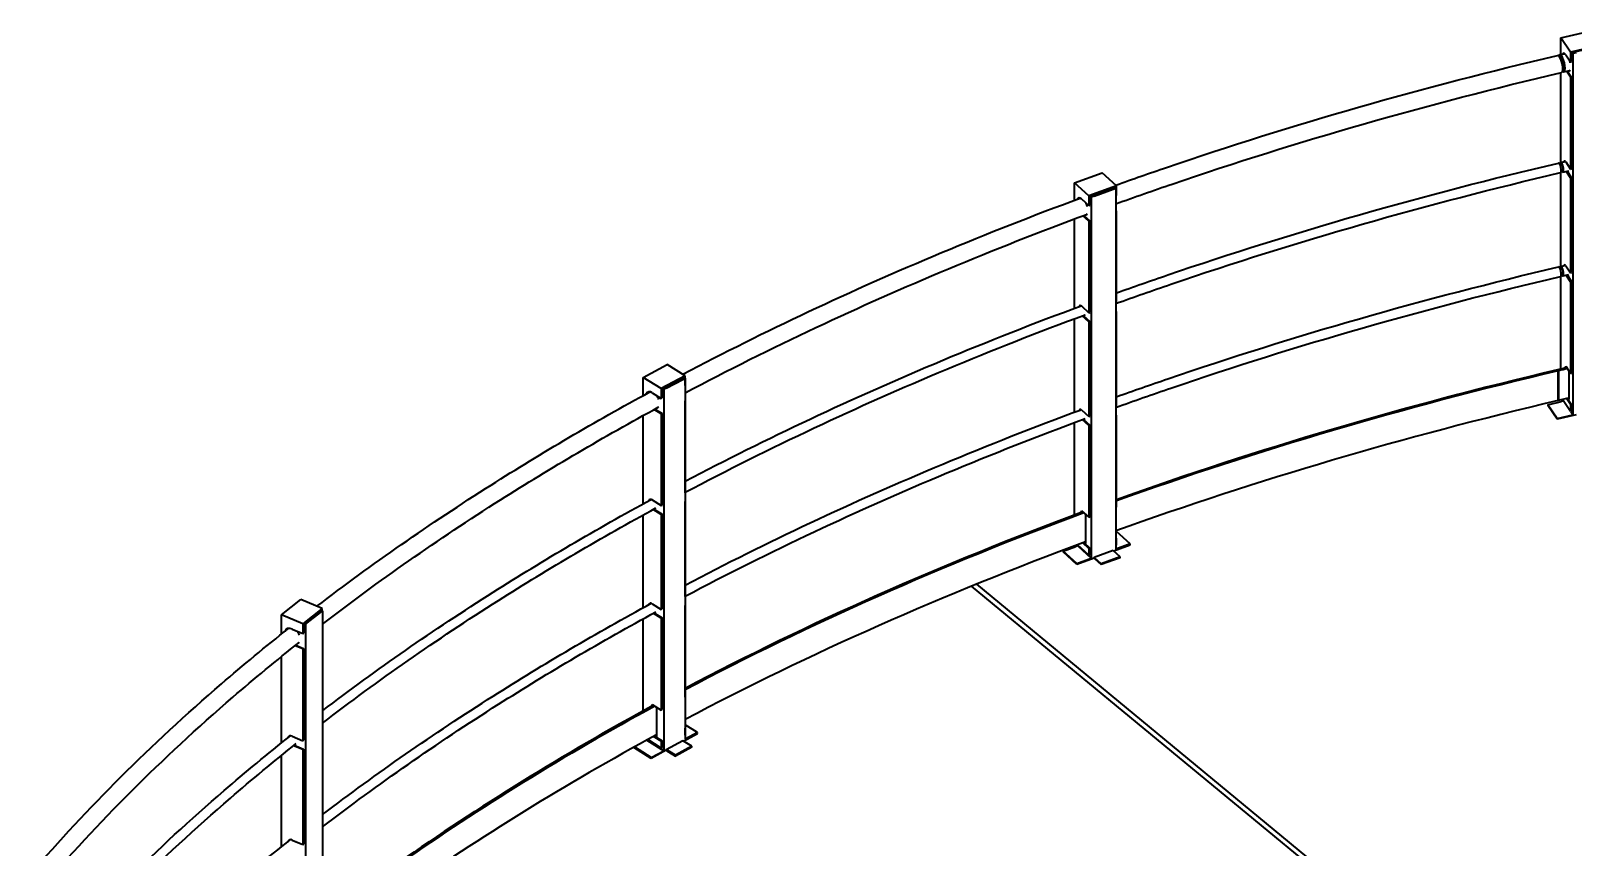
# Model space of a CAD drawing. Header units: millimetres. Extents: x 0 to 42050, y 0 to 29700.
# Drawn here: x 23637 to 25336, y 13847 to 14746 of the extents above; entities that cross this region are included whole.
import ezdxf

# ---------------------------------------------------------------- set-up
doc = ezdxf.new("R2010")
doc.units = ezdxf.units.MM
doc.header["$LTSCALE"] = 50
doc.layers.add('Visible', color=7, linetype='Continuous', lineweight=35)
doc.layers.add('Visible Narrow', color=7, linetype='Continuous', lineweight=18)

msp = doc.modelspace()

# ---------------------------------------------------------------- linework, layer by layer
at = {"layer": 'Visible'}
for p, q in [((25322.39, 14737.99), (25355.85, 14745.66)), ((25333.17, 14722.32), (25322.39, 14737.99)), ((25322.39, 14719.52), (25322.39, 14737.99)), ((25366.63, 14730), (25333.17, 14722.32)), ((25365.51, 14728.76), (25334.28, 14721.6)), ((25322.1, 14717.8), (25321.7, 14717.94)), ((25322.1, 14717.95), (25321.84, 14717.89)), ((25327.78, 14719.38), (25333.17, 14711.55)), ((25333.17, 14722.32), (25333.17, 14711.55)), ((25333.17, 14711.55), (25334.28, 14711.8)), ((25334.28, 14721.6), (25334.28, 14711.8)), ((25335.03, 14721.77), (25335.77, 14720.7)), ((25339.11, 14721.46), (25335.77, 14720.7)), ((25335.77, 14720.7), (25335.77, 14323.23)), ((25322.39, 14600.81), (25322.39, 14699.68)), ((25325.78, 14702.12), (25325.47, 14701.82)), ((25325.84, 14701.98), (25325.58, 14701.92)), ((25333.17, 14694.56), (25328.64, 14701.14)), ((25329.76, 14701.4), (25334.28, 14694.82)), ((25334.28, 14694.82), (25333.17, 14694.56)), ((25333.17, 14694.56), (25333.17, 14593.64)), ((25334.28, 14694.82), (25334.28, 14593.9)), ((25322.73, 14599.63), (25322.02, 14599.81)), ((25322.83, 14599.7), (25322.62, 14599.66)), ((25326.91, 14601.89), (25326.92, 14601.87)), ((25327.78, 14601.48), (25333.17, 14593.64)), ((25333.17, 14593.64), (25334.28, 14593.9)), ((24786.83, 14578.36), (24817.26, 14589.47)), ((24802.45, 14564.11), (24786.83, 14578.36)), ((24786.83, 14559.34), (24786.83, 14578.36)), ((24832.87, 14575.22), (24802.45, 14564.11)), ((24832.87, 14575.22), (24817.26, 14589.47)), ((24832.87, 14564.44), (24832.87, 14575.22)), ((25322.39, 14486.51), (25322.39, 14589.86)), ((25324.62, 14591.55), (25324.06, 14591.08)), ((25324.74, 14591.53), (25324.54, 14591.48)), ((25333.17, 14583.85), (25328.17, 14591.11)), ((25329.28, 14591.37), (25334.28, 14584.1)), ((25334.28, 14584.1), (25333.17, 14583.85)), ((25333.17, 14583.85), (25333.17, 14479.33)), ((25334.28, 14584.1), (25334.28, 14479.59)), ((24794.64, 14560.45), (24802.45, 14553.33)), ((24802.45, 14564.11), (24802.45, 14553.33)), ((24831.85, 14573.87), (24803.46, 14563.5)), ((24803.46, 14563.5), (24803.46, 14553.7)), ((24804.14, 14563.75), (24805.2, 14562.77)), ((24805.15, 14564.12), (24805.58, 14563.73)), ((24808.25, 14563.88), (24805.2, 14562.77)), ((24805.2, 14562.77), (24805.2, 14165.3)), ((24807.61, 14564.47), (24805.58, 14563.73)), ((24828.56, 14572.12), (24807.61, 14564.47)), ((24808.25, 14563.88), (24829.21, 14571.54)), ((24822.87, 14570.59), (24823.13, 14570.14)), ((24828.56, 14572.12), (24830.59, 14572.86)), ((24829.21, 14571.54), (24832.25, 14572.65)), ((24830.16, 14573.25), (24830.59, 14572.86)), ((24831.18, 14573.62), (24832.25, 14572.65)), ((24831.85, 14573.01), (24831.85, 14573.87)), ((24832.25, 14572.65), (24832.25, 14175.18)), ((24832.25, 14564.22), (24832.87, 14564.44)), ((24802.45, 14536.35), (24796.08, 14542.16)), ((24797.09, 14542.53), (24803.46, 14536.72)), ((24802.45, 14553.33), (24803.46, 14553.7)), ((24832.25, 14548.03), (24832.87, 14547.46)), ((24832.87, 14547.46), (24832.25, 14547.23)), ((24832.87, 14446.54), (24832.87, 14547.46)), ((24786.83, 14440.46), (24786.83, 14538.72)), ((24803.46, 14536.72), (24802.45, 14536.35)), ((24802.45, 14536.35), (24802.45, 14435.43)), ((24803.46, 14536.72), (24803.46, 14435.8)), ((25322.73, 14485.32), (25322.02, 14485.5)), ((25322.39, 14373.4), (25322.39, 14475.55)), ((25322.62, 14485.35), (25322.83, 14485.4)), ((25324.62, 14477.24), (25324.06, 14476.77)), ((25324.54, 14477.17), (25324.74, 14477.22)), ((25327.78, 14487.17), (25333.17, 14479.33)), ((25333.17, 14469.54), (25328.17, 14476.81)), ((25329.28, 14477.06), (25334.28, 14469.79)), ((25333.17, 14479.33), (25334.28, 14479.59)), ((25334.28, 14469.79), (25333.17, 14469.54)), ((25333.17, 14469.54), (25333.17, 14368.62)), ((25334.28, 14469.79), (25334.28, 14368.87)), ((24794.64, 14442.55), (24802.45, 14435.43)), ((24832.25, 14446.31), (24832.87, 14446.54)), ((24786.83, 14326.15), (24786.83, 14428.98)), ((24802.45, 14425.63), (24795.32, 14432.13)), ((24796.33, 14432.51), (24803.46, 14426)), ((24802.45, 14435.43), (24803.46, 14435.8)), ((24803.46, 14426), (24802.45, 14425.63)), ((24802.45, 14425.63), (24802.45, 14321.12)), ((24803.46, 14426), (24803.46, 14321.49)), ((24832.25, 14437.31), (24832.87, 14436.74)), ((24832.87, 14436.74), (24832.25, 14436.52)), ((24832.87, 14332.23), (24832.87, 14436.74)), ((24311.66, 14364.28), (24338, 14378.45)), ((24357.9, 14366.12), (24338, 14378.45)), ((25319.62, 14371.51), (25318.86, 14372.58)), ((25319.34, 14372.69), (25319.34, 14371.9)), ((25320.09, 14371.62), (25319.34, 14372.69)), ((25319.62, 14338.85), (25319.62, 14371.51)), ((25320.09, 14338.96), (25320.09, 14371.62)), ((25327.71, 14374.65), (25327.71, 14376.56)), ((25327.71, 14376.56), (25333.17, 14368.62)), ((25328.82, 14374.94), (25328.82, 14374.91)), ((25331.34, 14371.28), (25331.34, 14340.12)), ((24331.56, 14351.95), (24311.66, 14364.28)), ((24311.66, 14344.38), (24311.66, 14364.28)), ((24357.9, 14366.12), (24331.56, 14351.95)), ((24357.02, 14364.67), (24332.44, 14351.44)), ((24354.35, 14362.6), (24336.21, 14352.84)), ((24337.02, 14352.33), (24355.17, 14362.09)), ((24347.05, 14359.3), (24347.39, 14358.85)), ((24354.35, 14362.6), (24356.11, 14363.54)), ((24355.17, 14362.09), (24357.8, 14363.51)), ((24355.56, 14363.88), (24356.11, 14363.54)), ((24356.44, 14364.35), (24357.8, 14363.51)), ((24357.02, 14363.99), (24357.02, 14364.67)), ((24357.8, 14363.51), (24357.8, 13966.04)), ((24357.8, 14355.29), (24357.9, 14355.34)), ((24357.9, 14355.34), (24357.9, 14366.12)), ((25333.17, 14368.62), (25334.28, 14368.87)), ((24321.61, 14347.34), (24331.56, 14341.17)), ((24331.56, 14351.95), (24331.56, 14341.17)), ((24331.56, 14341.17), (24332.44, 14341.64)), ((24332.44, 14351.44), (24332.44, 14341.64)), ((24333.03, 14351.76), (24334.39, 14350.91)), ((24333.91, 14352.23), (24334.45, 14351.89)), ((24337.02, 14352.33), (24334.39, 14350.91)), ((24334.39, 14350.91), (24334.39, 13953.44)), ((24336.21, 14352.84), (24334.45, 14351.89)), ((24357.8, 14338.42), (24357.9, 14338.36)), ((24357.9, 14338.36), (24357.8, 14338.3)), ((24357.9, 14237.44), (24357.9, 14338.36)), ((25307.96, 14334.25), (25323.2, 14337.74)), ((25319.62, 14339.63), (25320.09, 14338.96)), ((25325.32, 14338.23), (25323.2, 14337.74)), ((25333.17, 14326.81), (25324.16, 14339.91)), ((25333.17, 14334.32), (25328.61, 14340.95)), ((25329.72, 14341.21), (25334.28, 14334.58)), ((25331.34, 14340.12), (25330.47, 14341.38)), ((24311.66, 14225.19), (24311.66, 14322.35)), ((24331.56, 14324.19), (24323.8, 14329)), ((24324.67, 14329.47), (24332.44, 14324.66)), ((24332.44, 14324.66), (24331.56, 14324.19)), ((24331.56, 14324.19), (24331.56, 14223.27)), ((24332.44, 14324.66), (24332.44, 14223.74)), ((24794.64, 14328.24), (24802.45, 14321.12)), ((24802.45, 14321.12), (24803.46, 14321.49)), ((24832.25, 14332), (24832.87, 14332.23)), ((24832.25, 14323), (24832.87, 14322.43)), ((24832.87, 14322.43), (24832.25, 14322.21)), ((24832.87, 14221.51), (24832.87, 14322.43)), ((25318.29, 14319.22), (25307.96, 14334.25)), ((25307.96, 14334.25), (25307.96, 14333.27)), ((25318.29, 14318.24), (25307.96, 14333.27)), ((25318.29, 14319.22), (25335.77, 14323.23)), ((25339.11, 14323.01), (25318.29, 14318.24)), ((25334.28, 14334.58), (25333.17, 14334.32)), ((25333.17, 14334.32), (25333.17, 14326.81)), ((25334.28, 14327.07), (25333.17, 14326.81)), ((25333.28, 14326.84), (25335.77, 14323.23)), ((25334.28, 14334.58), (25334.28, 14327.07)), ((24786.83, 14212.83), (24786.83, 14314.67)), ((24802.45, 14311.32), (24795.32, 14317.82)), ((24796.33, 14318.2), (24803.46, 14311.69)), ((24803.46, 14311.69), (24802.45, 14311.32)), ((24802.45, 14311.32), (24802.45, 14210.4)), ((24803.46, 14311.69), (24803.46, 14210.77)), ((25318.29, 14318.24), (25318.29, 14319.22)), ((24357.8, 14237.38), (24357.9, 14237.44)), ((24321.61, 14229.44), (24331.56, 14223.27)), ((24331.56, 14213.47), (24322.7, 14218.96)), ((24323.57, 14219.44), (24332.44, 14213.94)), ((24331.56, 14223.27), (24332.44, 14223.74)), ((24357.8, 14227.7), (24357.9, 14227.64)), ((24357.9, 14227.64), (24357.8, 14227.59)), ((24357.9, 14123.13), (24357.9, 14227.64)), ((24832.25, 14221.29), (24832.87, 14221.51)), ((24311.66, 14110.89), (24311.66, 14212.92)), ((24332.44, 14213.94), (24331.56, 14213.47)), ((24331.56, 14213.47), (24331.56, 14108.96)), ((24332.44, 14213.94), (24332.44, 14109.43)), ((24794.53, 14215.68), (24794.53, 14217.62)), ((24794.53, 14217.62), (24802.45, 14210.4)), ((24795.55, 14216.7), (24795.55, 14216.06)), ((24798.79, 14213.74), (24798.79, 14181.61)), ((24802.45, 14210.4), (24803.46, 14210.77)), ((24833.17, 14194.64), (24832.25, 14194.31)), ((24832.25, 14187.79), (24832.87, 14187.22)), ((24832.87, 14187.22), (24832.25, 14186.99)), ((24832.87, 14179.71), (24832.87, 14187.22)), ((24848.14, 14180.98), (24833.17, 14194.64)), ((24774.35, 14173.16), (24788.21, 14178.22)), ((24789.32, 14159.5), (24774.35, 14173.16)), ((24774.35, 14173.16), (24774.35, 14172.18)), ((24789.32, 14158.52), (24774.35, 14172.18)), ((24790.24, 14178.96), (24788.21, 14178.22)), ((24789.96, 14179.96), (24790.24, 14179.71)), ((24802.45, 14168.6), (24789.99, 14179.96)), ((24790.24, 14179.74), (24790.24, 14178.96)), ((24790.24, 14178.96), (24805.2, 14165.3)), ((24802.45, 14176.11), (24795.84, 14182.13)), ((24796.85, 14182.51), (24803.46, 14176.48)), ((24798.79, 14181.61), (24797.53, 14182.76)), ((24798.54, 14183.13), (24798.79, 14182.9)), ((24803.46, 14176.48), (24802.45, 14176.11)), ((24802.45, 14176.11), (24802.45, 14168.6)), ((24803.46, 14168.97), (24802.45, 14168.6)), ((24803.46, 14176.48), (24803.46, 14168.97)), ((24808.25, 14166.41), (24829.21, 14174.07)), ((24829.85, 14173.48), (24829.21, 14174.07)), ((24837.12, 14166.85), (24829.85, 14173.48)), ((24829.97, 14173.37), (24848.14, 14180)), ((24848.14, 14180.98), (24832.25, 14175.18)), ((24832.25, 14179.48), (24832.87, 14179.71)), ((24848.14, 14180), (24848.14, 14180.98)), ((24808.25, 14165.43), (24789.32, 14158.52)), ((24789.32, 14159.5), (24805.2, 14165.3)), ((24789.32, 14158.52), (24789.32, 14159.5)), ((24808.25, 14166.41), (24808.25, 14165.43)), ((24808.25, 14166.41), (24808.89, 14165.83)), ((24808.25, 14165.43), (24808.25, 14165.43)), ((24808.25, 14165.43), (24808.89, 14164.85)), ((24816.16, 14159.19), (24808.89, 14165.83)), ((24808.89, 14164.85), (24816.16, 14158.21)), ((24837.12, 14166.85), (24816.16, 14159.19)), ((24837.12, 14165.87), (24816.16, 14158.21)), ((24816.16, 14158.21), (24816.16, 14159.19)), ((24837.12, 14165.87), (24837.12, 14166.85)), ((23913.26, 14103.16), (23934.6, 14119.9)), ((23958.12, 14109.9), (23934.6, 14119.9)), ((24357.8, 14123.07), (24357.9, 14123.13)), ((23936.77, 14093.17), (23913.26, 14103.16)), ((23913.26, 14081.84), (23913.26, 14103.16)), ((23958.12, 14109.9), (23936.77, 14093.17)), ((23957.41, 14108.37), (23937.48, 14092.75)), ((23955.44, 14106.05), (23940.74, 14094.52)), ((23941.7, 14094.11), (23956.41, 14105.64)), ((23947.45, 14100.56), (23947.88, 14100.12)), ((23955.44, 14106.05), (23956.86, 14107.16)), ((23956.22, 14107.44), (23956.86, 14107.16)), ((23956.41, 14105.64), (23958.54, 14107.31)), ((23956.93, 14107.99), (23958.54, 14107.31)), ((23957.41, 14107.79), (23957.41, 14108.37)), ((23958.12, 14107.49), (23958.12, 14109.9)), ((23958.54, 14107.31), (23958.54, 13709.84)), ((24321.61, 14115.13), (24331.56, 14108.96)), ((24331.56, 14099.16), (24322.7, 14104.65)), ((24323.57, 14105.13), (24332.44, 14099.63)), ((24331.56, 14108.96), (24332.44, 14109.43)), ((24332.44, 14099.63), (24331.56, 14099.16)), ((24332.44, 14099.63), (24332.44, 13998.71)), ((24357.8, 14113.39), (24357.9, 14113.33)), ((24357.9, 14113.33), (24357.8, 14113.28)), ((24357.9, 14012.41), (24357.9, 14113.33)), ((23925.02, 14087.39), (23936.77, 14082.39)), ((23936.77, 14093.17), (23936.77, 14082.39)), ((23936.77, 14082.39), (23937.48, 14082.95)), ((23937.48, 14092.75), (23937.48, 14082.95)), ((23937.96, 14093.12), (23939.57, 14092.43)), ((23938.67, 14093.68), (23939.31, 14093.4)), ((23940.74, 14094.52), (23939.31, 14093.4)), ((23941.7, 14094.11), (23939.57, 14092.43)), ((23939.57, 14092.43), (23939.57, 13694.96)), ((24311.66, 13997.14), (24311.66, 14098.61)), ((24331.56, 14099.16), (24331.56, 13998.24)), ((23936.77, 14065.41), (23928.21, 14069.05)), ((23928.91, 14069.61), (23937.48, 14065.96)), ((23937.48, 14065.96), (23936.77, 14065.41)), ((23937.48, 14065.96), (23937.48, 13965.05)), ((23913.26, 13962.05), (23913.26, 14057.05)), ((23936.77, 14065.41), (23936.77, 13964.49)), ((24321.47, 14002.5), (24321.47, 14004.49)), ((24321.47, 14004.49), (24331.56, 13998.24)), ((24322.35, 14003.95), (24322.35, 14002.98)), ((24326.21, 14001.56), (24326.21, 13968.96)), ((24331.56, 13998.24), (24332.44, 13998.71)), ((24357.8, 14012.36), (24357.9, 14012.41)), ((24371.56, 13973.43), (24357.8, 13981.96)), ((23925.02, 13969.49), (23936.77, 13964.49)), ((23936.77, 13964.49), (23937.48, 13965.05)), ((24315.63, 13965.07), (24334.39, 13953.44)), ((24331.56, 13956.44), (24316.7, 13965.65)), ((24331.56, 13963.95), (24323.15, 13969.17)), ((24324.02, 13969.64), (24332.44, 13964.42)), ((24326.21, 13968.96), (24324.6, 13969.96)), ((24325.48, 13970.43), (24326.21, 13969.98)), ((24332.44, 13964.42), (24331.56, 13963.95)), ((24331.56, 13963.95), (24331.56, 13956.44)), ((24332.44, 13964.42), (24332.44, 13956.91)), ((24337.02, 13954.86), (24355.17, 13964.62)), ((24355.99, 13964.11), (24355.17, 13964.62)), ((24365.26, 13958.37), (24355.99, 13964.11)), ((24356.02, 13964.1), (24371.56, 13972.45)), ((24357.8, 13978.18), (24357.9, 13978.12)), ((24357.9, 13978.12), (24357.8, 13978.06)), ((24371.56, 13973.43), (24357.8, 13966.04)), ((24357.8, 13970.55), (24357.9, 13970.61)), ((24357.9, 13970.61), (24357.9, 13978.12)), ((24371.56, 13972.45), (24371.56, 13973.43)), ((23913.26, 13847.74), (23913.26, 13948.24)), ((23936.77, 13954.69), (23926.67, 13958.98)), ((23927.38, 13959.54), (23937.48, 13955.25)), ((23937.48, 13955.25), (23936.77, 13954.69)), ((23936.77, 13954.69), (23936.77, 13850.18)), ((23937.48, 13955.25), (23937.48, 13850.74)), ((24301.55, 13957.31), (24301.55, 13956.89)), ((24320.64, 13945.06), (24301.55, 13956.89)), ((24320.64, 13946.04), (24302.03, 13957.57)), ((24337.02, 13953.88), (24320.64, 13945.06)), ((24320.64, 13946.04), (24334.39, 13953.44)), ((24332.44, 13956.91), (24331.56, 13956.44)), ((24337.02, 13954.86), (24337.02, 13953.88)), ((24337.02, 13954.86), (24337.84, 13954.35)), ((24337.02, 13953.88), (24337.02, 13953.88)), ((24337.02, 13953.88), (24337.84, 13953.37)), ((24347.11, 13948.61), (24337.84, 13954.35)), ((24337.84, 13953.37), (24347.11, 13947.63)), ((24365.26, 13958.37), (24347.11, 13948.61)), ((24365.26, 13957.39), (24347.11, 13947.63)), ((24347.11, 13947.63), (24347.11, 13948.61)), ((24365.26, 13957.39), (24365.26, 13958.37)), ((24320.64, 13945.06), (24320.64, 13946.04)), ((23925.02, 13855.18), (23936.77, 13850.18)), ((23936.77, 13850.18), (23937.48, 13850.74))]:
    msp.add_line(p, q, dxfattribs=at)
at = {"layer": 'Visible', "color": 9, "true_color": 0xc0c0c0}
for p, q in [((26434.97, 12682.02), (24673.38, 14134.54)), ((24678.61, 14136.67), (26440.22, 12684.14))]:
    msp.add_line(p, q, dxfattribs=at)
at = {"layer": 'Visible'}
for centre, major_axis, ratio, start_param, end_param in [((25320.89, 14709.25), (-2.21, 9.4), 0.3073322, 3.1415927, 6.2831853), ((25323.48, 14709.85), (-2.2, 9.41), 0.3066763, 2.691996, 6.7329688), ((25323.48, 14709.85), (1.9, -8.14), 0.3066763, 6.2734291, 9.436239), ((25323.48, 14709.85), (1.87, -7.98), 0.3070043, 0.1882528, 2.9533399), ((25327.78, 14710.89), (-2.32, 10.14), 0.3013609, 5.6327915, 6.671602), ((25328.9, 14711.14), (-2.32, 10.14), 0.3013609, 0.1835685, 0.3873474), ((25329.34, 14711.74), (2.32, -10.14), 0.3013609, 1.3932976, 1.6039855), ((25329.34, 14711.74), (2.32, -10.14), 0.3013609, 6.0730452, 6.7306927), ((25330.46, 14712), (2.32, -10.14), 0.3013609, 6.0713637, 6.0996168), ((25320.89, 14594.94), (-1.23, 5.24), 0.3073322, 3.1415927, 6.2831853), ((25323.48, 14595.54), (-1.23, 5.24), 0.3066763, 2.6090388, 6.8161091), ((25323.48, 14595.54), (0.98, -4.21), 0.3066763, 6.2042547, 9.5049625), ((25323.48, 14595.54), (0.96, -4.09), 0.3070043, 0.1567495, 2.9848431), ((25327.78, 14596.58), (-1.34, 5.85), 0.3013609, 5.6327915, 6.7542014), ((25328.9, 14596.84), (-1.34, 5.85), 0.3013609, 0.3219335, 0.4695005), ((25329.34, 14597.43), (1.34, -5.85), 0.3013609, 6.0915578, 6.5119525), ((24794.64, 14551.96), (-3.57, 9.77), 0.4365144, 5.5864515, 6.6727944), ((24795.65, 14552.33), (-3.57, 9.77), 0.4365144, 0.1191913, 0.3884353), ((24795.9, 14552.97), (3.57, -9.77), 0.4365144, 6.0883101, 6.6843527), ((24796.92, 14553.34), (3.57, -9.77), 0.4365144, 6.0863508, 6.163994), ((24795.9, 14552.97), (3.57, -9.77), 0.4365144, 1.3469576, 1.7155673), ((25320.89, 14480.63), (-1.23, 5.24), 0.3073322, 3.1415927, 6.2831853), ((25323.48, 14481.24), (-1.23, 5.24), 0.3066763, 2.6090388, 6.8161091), ((25323.48, 14481.24), (0.98, -4.21), 0.3066763, 6.2042547, 9.5049625), ((25323.48, 14481.24), (-0.96, 4.09), 0.3070043, 3.2983422, 6.1264358), ((25327.78, 14482.27), (-1.34, 5.85), 0.3013609, 5.6327915, 6.7542014), ((25328.9, 14482.53), (-1.34, 5.85), 0.3013609, 0.3219335, 0.4695005), ((25329.34, 14483.13), (1.34, -5.85), 0.3013609, 6.0915578, 6.5119525), ((24794.64, 14437.65), (-2.06, 5.64), 0.4365144, 5.5864515, 6.7555864), ((24795.65, 14438.02), (-2.06, 5.64), 0.4365144, 0.2075973, 0.4707546), ((24795.9, 14438.66), (2.06, -5.64), 0.4365144, 6.121136, 6.4656124), ((26536.67, 12645.48), (-3229.8, 0), 0.5773503, 5.099002, 5.2680741), ((26536.67, 12645.48), (-3227.8, 0), 0.5773503, 5.099002, 5.2684589), ((26536.67, 12645.48), (-3229.8, 0), 0.5773503, 5.0956689, 5.0988431), ((26536.67, 12645.48), (-3227.8, 0), 0.5773503, 5.0956721, 5.0988431), ((24321.61, 14338.85), (-4.93, 9.16), 0.5566055, 5.5148319, 6.6744386), ((24322.49, 14339.32), (-4.93, 9.16), 0.5566055, 0.086217, 0.3899345), ((24322.53, 14339.97), (4.93, -9.16), 0.5566055, 1.275338, 1.7306136), ((26536.67, 12612.82), (-3227.8, 0), 0.5773503, 5.099002, 5.2686854), ((26536.67, 12612.82), (-3227.8, 0), 0.5773503, 5.095085, 5.0988431), ((24322.53, 14339.97), (4.93, -9.16), 0.5566055, 6.1127695, 6.6127332), ((24323.41, 14340.44), (4.93, -9.16), 0.5566055, 6.11032, 6.1969683), ((24794.64, 14323.34), (-2.06, 5.64), 0.4365144, 5.5864515, 6.7555864), ((24795.65, 14323.71), (-2.06, 5.64), 0.4365144, 0.2075973, 0.4707546), ((24795.9, 14324.35), (2.06, -5.64), 0.4365144, 6.121136, 6.4656124), ((24321.61, 14224.54), (-2.84, 5.28), 0.5566055, 5.5148319, 6.7575068), ((24322.49, 14225.01), (-2.84, 5.28), 0.5566055, 0.1498176, 0.4724915), ((24322.53, 14225.66), (2.84, -5.28), 0.5566055, 6.1774441, 6.3939929), ((24322.53, 14225.66), (2.84, -5.28), 0.5566055, 1.4940783, 1.5156245), ((26536.67, 12645.48), (-3229.8, 0), 0.5773503, 5.2815505, 5.4527885), ((26536.67, 12645.48), (-3227.8, 0), 0.5773503, 5.2815537, 5.4533548), ((26536.67, 12612.82), (-3227.8, 0), 0.5773503, 5.2809386, 5.4533968), ((24321.61, 14110.23), (-2.84, 5.28), 0.5566055, 5.5148319, 6.7575068), ((24322.49, 14110.7), (-2.84, 5.28), 0.5566055, 0.1498176, 0.4724915), ((24322.53, 14111.35), (2.84, -5.28), 0.5566055, 6.1774441, 6.3939929), ((24322.53, 14111.35), (2.84, -5.28), 0.5566055, 1.4940783, 1.5156245), ((23925.02, 14078.9), (-6.42, 8.18), 0.6574901, 5.410182, 6.6766514), ((23925.73, 14079.45), (-6.42, 8.18), 0.6574901, 0.0661618, 0.3919553), ((23925.56, 14080.1), (6.42, -8.18), 0.6574901, 1.1706881, 1.6789337), ((23925.56, 14080.1), (6.42, -8.18), 0.6574901, 6.1516626, 6.5080832), ((23926.27, 14080.66), (6.42, -8.18), 0.6574901, 6.1482103, 6.2170235), ((26536.67, 12645.48), (-3229.8, 0), 0.5773503, 5.4674484, 5.5945421), ((26536.67, 12645.48), (-3227.8, 0), 0.5773503, 5.4674515, 5.5945421), ((23925.02, 13964.59), (-3.7, 4.72), 0.6574901, 5.410182, 6.7600768), ((23925.73, 13965.14), (-3.7, 4.72), 0.6574901, 0.1148492, 0.4748184), ((23925.56, 13965.79), (3.7, -4.72), 0.6574901, 1.3894284, 1.4834586), ((26536.67, 12612.82), (-3227.8, 0), 0.5773503, 5.4667449, 5.5945421), ((23925.02, 13850.28), (-3.7, 4.72), 0.6574901, 5.410182, 6.7600768), ((23925.73, 13850.83), (-3.7, 4.72), 0.6574901, 0.1148492, 0.4748184), ((23925.56, 13851.48), (3.7, -4.72), 0.6574901, 1.3894284, 1.4834586)]:
    msp.add_ellipse(centre, major_axis=major_axis, ratio=ratio, start_param=start_param, end_param=end_param, dxfattribs=at)
for points, knots in [([(24832.17, 14575.86), (24850.7, 14582.49), (24869.34, 14589.01), (25026.1, 14642.58), (25170.15, 14683.81), (25318.68, 14718.65)], [4.9151015, 4.9151015, 4.9151015, 4.9151015, 4.9352992, 4.9352992, 5.08390601, 5.08390601, 5.08390601, 5.08390601]), ([(25321.7, 14717.94), (25321.52, 14718), (25321.34, 14718.04), (25320.94, 14718.09), (25320.73, 14718.1), (25320.4, 14718.06), (25320.28, 14718.04), (25320.16, 14718.01)], [5.17597139, 5.17597139, 5.17597139, 5.17597139, 5.25127251, 5.25127251, 5.32657362, 5.32657362, 5.36936559, 5.36936559, 5.36936559, 5.36936559]), ([(24832.25, 14555.36), (24852.8, 14562.75), (24873.51, 14570.01), (25031.71, 14624.09), (25175.16, 14665.14), (25323.09, 14699.84)], [4.91275245, 4.91275245, 4.91275245, 4.91275245, 4.9352992, 4.9352992, 5.08390601, 5.08390601, 5.08390601, 5.08390601]), ([(25324.13, 14701.07), (25324.25, 14701.1), (25324.36, 14701.13), (25324.68, 14701.25), (25324.86, 14701.34), (25325.2, 14701.56), (25325.35, 14701.69), (25325.47, 14701.82)], [2.21799307, 2.21799307, 2.21799307, 2.21799307, 2.26028208, 2.26028208, 2.3355832, 2.3355832, 2.41088431, 2.41088431, 2.41088431, 2.41088431]), ([(24832.87, 14457.25), (24851.62, 14463.97), (24870.5, 14470.57), (25027.34, 14524.18), (25171.26, 14565.37), (25319.66, 14600.17)], [4.91483122, 4.91483122, 4.91483122, 4.91483122, 4.9352992, 4.9352992, 5.08390601, 5.08390601, 5.08390601, 5.08390601]), ([(25322.02, 14599.81), (25321.91, 14599.83), (25321.8, 14599.85), (25321.56, 14599.87), (25321.43, 14599.87), (25321.17, 14599.83), (25321.05, 14599.8), (25320.83, 14599.73), (25320.73, 14599.69), (25320.65, 14599.64)], [5.20747466, 5.20747466, 5.20747466, 5.20747466, 5.27017447, 5.27017447, 5.33287427, 5.33287427, 5.39557408, 5.39557408, 5.44660324, 5.44660324, 5.44660324, 5.44660324]), ([(24832.25, 14445.6), (24852.35, 14452.82), (24872.59, 14459.91), (25030.47, 14513.87), (25174.05, 14554.97), (25322.12, 14589.7)], [4.91328132, 4.91328132, 4.91328132, 4.91328132, 4.9352992, 4.9352992, 5.08390601, 5.08390601, 5.08390601, 5.08390601]), ([(25322.76, 14590.62), (25322.86, 14590.61), (25322.96, 14590.62), (25323.19, 14590.65), (25323.32, 14590.68), (25323.56, 14590.76), (25323.68, 14590.81), (25323.89, 14590.94), (25323.98, 14591), (25324.06, 14591.08)], [2.14061095, 2.14061095, 2.14061095, 2.14061095, 2.19128162, 2.19128162, 2.25398143, 2.25398143, 2.31668123, 2.31668123, 2.37938104, 2.37938104, 2.37938104, 2.37938104]), ([(24355.24, 14367.77), (24400.27, 14391.48), (24446.46, 14414.47), (24589.26, 14481.56), (24689.21, 14523.29), (24792.94, 14561.6)], [4.73024629, 4.73024629, 4.73024629, 4.73024629, 4.78669239, 4.78669239, 4.90078341, 4.90078341, 4.90078341, 4.90078341]), ([(24357.8, 14347.27), (24404.6, 14372.05), (24452.67, 14396.04), (24597.14, 14463.92), (24696.79, 14505.51), (24800.24, 14543.7)], [4.72753476, 4.72753476, 4.72753476, 4.72753476, 4.78669239, 4.78669239, 4.90100675, 4.90100675, 4.90100675, 4.90100675]), ([(24832.25, 14331.29), (24852.35, 14338.51), (24872.59, 14345.6), (25030.47, 14399.56), (25174.05, 14440.66), (25322.12, 14475.39)], [4.91328132, 4.91328132, 4.91328132, 4.91328132, 4.9352992, 4.9352992, 5.08390601, 5.08390601, 5.08390601, 5.08390601]), ([(24832.87, 14342.94), (24851.62, 14349.66), (24870.5, 14356.26), (25027.34, 14409.87), (25171.26, 14451.06), (25319.66, 14485.87)], [4.91483122, 4.91483122, 4.91483122, 4.91483122, 4.9352992, 4.9352992, 5.08390601, 5.08390601, 5.08390601, 5.08390601]), ([(25320.65, 14485.33), (25320.73, 14485.38), (25320.83, 14485.42), (25321.05, 14485.5), (25321.17, 14485.53), (25321.43, 14485.56), (25321.56, 14485.56), (25321.8, 14485.54), (25321.91, 14485.53), (25322.02, 14485.5)], [2.4073784, 2.4073784, 2.4073784, 2.4073784, 2.45840755, 2.45840755, 2.52110736, 2.52110736, 2.58380717, 2.58380717, 2.64650697, 2.64650697, 2.64650697, 2.64650697]), ([(25324.06, 14476.77), (25323.98, 14476.69), (25323.89, 14476.63), (25323.68, 14476.5), (25323.56, 14476.45), (25323.32, 14476.37), (25323.19, 14476.34), (25322.96, 14476.31), (25322.86, 14476.3), (25322.76, 14476.31)], [5.47460059, 5.47460059, 5.47460059, 5.47460059, 5.5373004, 5.5373004, 5.60000021, 5.60000021, 5.66270001, 5.66270001, 5.71337068, 5.71337068, 5.71337068, 5.71337068]), ([(24357.9, 14250.02), (24402.66, 14273.58), (24448.57, 14296.42), (24590.81, 14363.25), (24690.48, 14404.87), (24793.92, 14443.09)], [4.73052485, 4.73052485, 4.73052485, 4.73052485, 4.78669239, 4.78669239, 4.90059703, 4.90059703, 4.90059703, 4.90059703]), ([(24357.9, 14237.85), (24404.1, 14262.28), (24451.53, 14285.92), (24595.3, 14353.48), (24694.93, 14395.07), (24798.34, 14433.25)], [4.72841936, 4.72841936, 4.72841936, 4.72841936, 4.78669239, 4.78669239, 4.90085213, 4.90085213, 4.90085213, 4.90085213]), ([(23952.32, 14112.37), (24012.68, 14158.56), (24076.74, 14203.12), (24200.17, 14281.31), (24258.48, 14315.51), (24318.97, 14348.36)], [4.54536613, 4.54536613, 4.54536613, 4.54536613, 4.63808557, 4.63808557, 4.7149824, 4.7149824, 4.7149824, 4.7149824]), ([(23958.54, 14092.79), (24020.04, 14140.13), (24085.47, 14185.78), (24210.15, 14264.77), (24268.12, 14298.77), (24328.27, 14331.43)], [4.54251132, 4.54251132, 4.54251132, 4.54251132, 4.63808557, 4.63808557, 4.71501746, 4.71501746, 4.71501746, 4.71501746]), ([(24357.9, 14135.71), (24402.66, 14159.27), (24448.57, 14182.11), (24590.81, 14248.94), (24690.48, 14290.56), (24793.92, 14328.78)], [4.73052485, 4.73052485, 4.73052485, 4.73052485, 4.78669239, 4.78669239, 4.90059703, 4.90059703, 4.90059703, 4.90059703]), ([(24357.9, 14123.55), (24404.1, 14147.97), (24451.53, 14171.61), (24595.3, 14239.17), (24694.93, 14280.76), (24798.34, 14318.94)], [4.72841936, 4.72841936, 4.72841936, 4.72841936, 4.78669239, 4.78669239, 4.90085213, 4.90085213, 4.90085213, 4.90085213]), ([(23958.54, 13997.42), (24017.74, 14042.55), (24080.48, 14086.11), (24202.19, 14163.22), (24260.21, 14197.26), (24320.41, 14229.97)], [4.54722018, 4.54722018, 4.54722018, 4.54722018, 4.63808557, 4.63808557, 4.71472627, 4.71472627, 4.71472627, 4.71472627]), ([(23958.54, 13983.88), (24019.39, 14030.58), (24084.05, 14075.64), (24207.78, 14154.02), (24265.64, 14187.97), (24325.68, 14220.58)], [4.54386029, 4.54386029, 4.54386029, 4.54386029, 4.63808557, 4.63808557, 4.71478411, 4.71478411, 4.71478411, 4.71478411]), ([(23958.54, 13883.11), (24017.74, 13928.24), (24080.48, 13971.8), (24202.19, 14048.91), (24260.21, 14082.95), (24320.41, 14115.66)], [4.54722018, 4.54722018, 4.54722018, 4.54722018, 4.63808557, 4.63808557, 4.71472627, 4.71472627, 4.71472627, 4.71472627]), ([(23958.54, 13869.57), (24019.39, 13916.27), (24084.05, 13961.33), (24207.78, 14039.71), (24265.64, 14073.66), (24325.68, 14106.28)], [4.54386029, 4.54386029, 4.54386029, 4.54386029, 4.63808557, 4.63808557, 4.71478411, 4.71478411, 4.71478411, 4.71478411]), ([(23637.23, 13818.22), (23699.4, 13890.4), (23769.6, 13960.22), (23871.17, 14047.71), (23895.79, 14068.03), (23921.1, 14088.07)], [4.360501, 4.360501, 4.360501, 4.360501, 4.48947876, 4.48947876, 4.52920494, 4.52920494, 4.52920494, 4.52920494]), ([(23648.24, 13801.39), (23710.63, 13874.29), (23781.37, 13944.85), (23883.43, 14032.78), (23907.7, 14052.82), (23932.66, 14072.58)], [4.3579621, 4.3579621, 4.3579621, 4.3579621, 4.48947876, 4.48947876, 4.52897707, 4.52897707, 4.52897707, 4.52897707]), ([(23648.24, 13710.08), (23708.32, 13778.91), (23775.76, 13845.57), (23873.71, 13929.94), (23898.08, 13950.06), (23923.12, 13969.9)], [4.36586058, 4.36586058, 4.36586058, 4.36586058, 4.48947876, 4.48947876, 4.52887221, 4.52887221, 4.52887221, 4.52887221]), ([(23648.24, 13693.66), (23709.98, 13765.38), (23779.78, 13834.83), (23880.55, 13921.63), (23904.72, 13941.59), (23929.56, 13961.28)], [4.36023627, 4.36023627, 4.36023627, 4.36023627, 4.48947876, 4.48947876, 4.52874744, 4.52874744, 4.52874744, 4.52874744]), ([(23648.24, 13595.77), (23708.32, 13664.6), (23775.76, 13731.26), (23873.71, 13815.64), (23898.08, 13835.76), (23923.12, 13855.59)], [4.36586058, 4.36586058, 4.36586058, 4.36586058, 4.48947876, 4.48947876, 4.52887221, 4.52887221, 4.52887221, 4.52887221])]:
    msp.add_open_spline(points, degree=3, knots=knots, dxfattribs=at)
for points in [[(25321.28, 14719.26), (25323.11, 14719.69), (25324.94, 14720.12), (25326.78, 14720.54)], [(25325.68, 14700.45), (25327.87, 14700.96), (25330.07, 14701.47), (25332.26, 14701.98)], [(25322.26, 14600.78), (25323.96, 14601.18), (25325.67, 14601.58), (25327.38, 14601.98)], [(25324.71, 14590.31), (25326.8, 14590.8), (25328.9, 14591.29), (25331, 14591.77)], [(25322.26, 14486.47), (25323.96, 14486.87), (25325.67, 14487.27), (25327.38, 14487.67)], [(25324.71, 14476), (25326.8, 14476.49), (25328.9, 14476.98), (25331, 14477.46)]]:
    msp.add_open_spline(points, degree=3, dxfattribs=at)
at = {"layer": 'Visible Narrow'}
for p, q in [((24807.61, 14564.47), (24808.25, 14563.88)), ((24829.21, 14571.54), (24828.56, 14572.12)), ((24355.17, 14362.09), (24354.35, 14362.6)), ((24336.21, 14352.84), (24337.02, 14352.33)), ((24808.89, 14165.83), (24808.89, 14164.85)), ((23956.41, 14105.64), (23955.44, 14106.05)), ((23940.74, 14094.52), (23941.7, 14094.11)), ((24337.84, 13954.35), (24337.84, 13953.37))]:
    msp.add_line(p, q, dxfattribs=at)
for centre, major_axis, start_param, end_param in [((25323.11, 14709.77), (1.92, -8.21), 0.1882528, 2.9533399), ((25321.54, 14595.09), (1.04, -4.42), 0.1840762, 2.9597662), ((25322.83, 14595.39), (1.04, -4.42), 0.1567495, 2.9848431), ((25321.54, 14480.78), (-1.04, 4.42), 3.3256688, 6.1013588), ((25322.83, 14481.08), (-1.04, 4.42), 3.2983422, 6.1264358)]:
    msp.add_ellipse(centre, major_axis=major_axis, ratio=0.3070043, start_param=start_param, end_param=end_param, dxfattribs=at)

doc.saveas('drawing.dxf')
